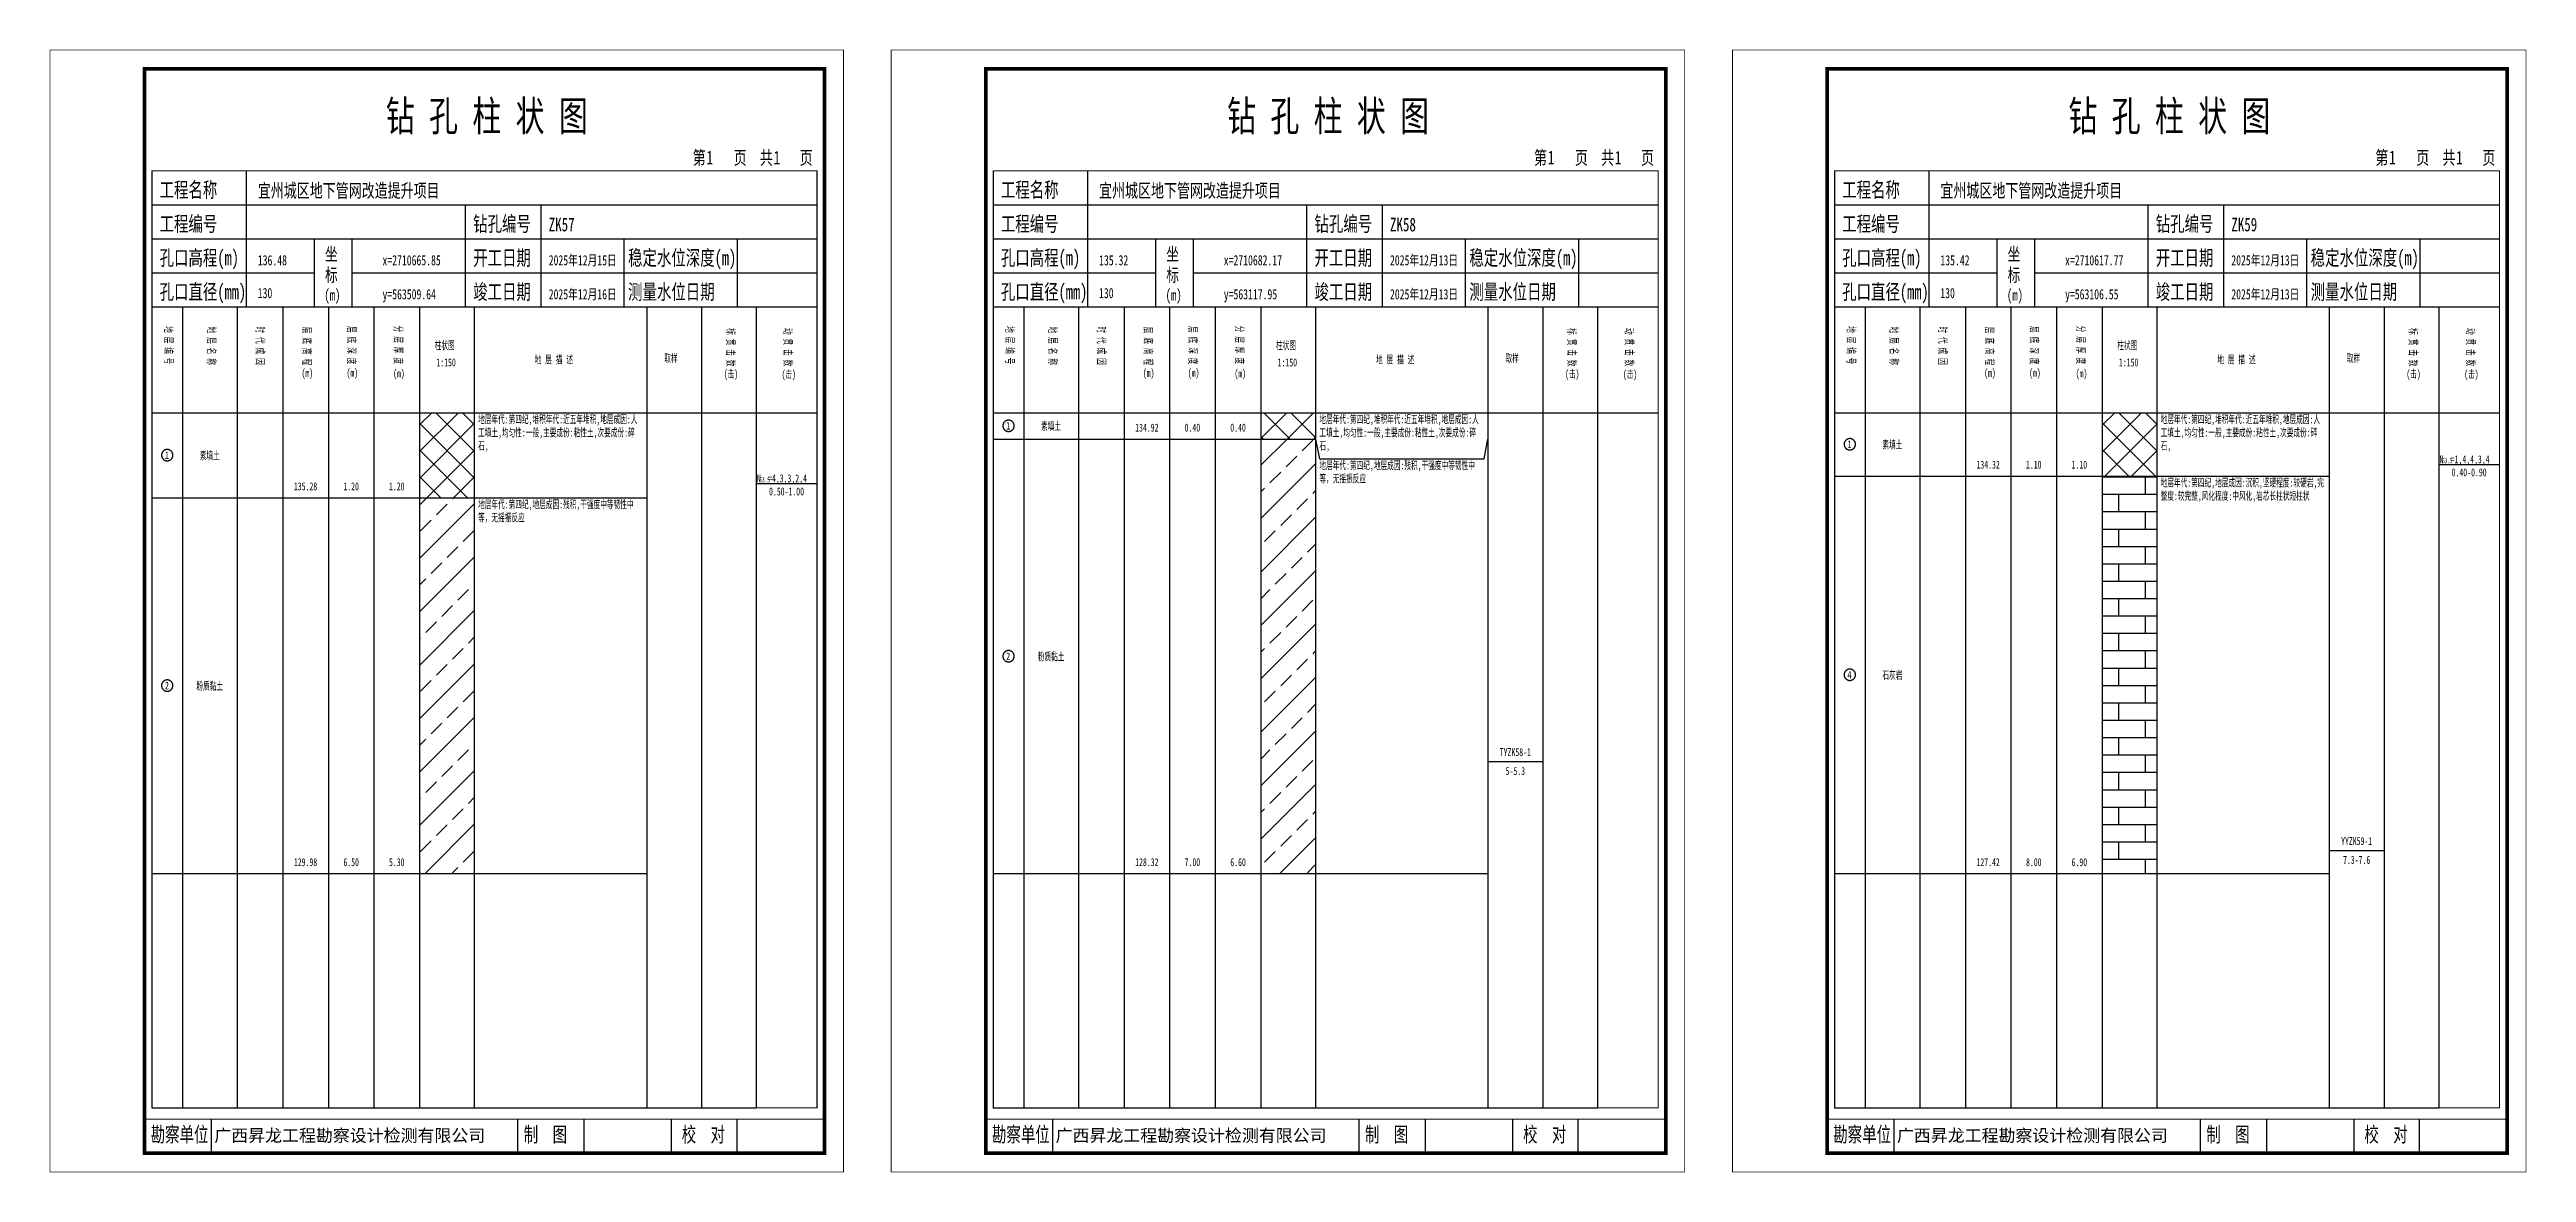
# Model space of a CAD drawing. Header units: millimetres. Extents: x 0 to 2711117, y 0 to 567555.
# Drawn here: x 71482 to 72138, y 0 to 297 of the extents above; entities that cross this region are included whole.
import ezdxf
from ezdxf.enums import TextEntityAlignment as Align

# ---------------------------------------------------------------- set-up
doc = ezdxf.new("R2010")
doc.units = ezdxf.units.MM
doc.layers.add('GICAD_POU_TEXTS', color=7, linetype='Continuous')
doc.layers.add('勘察点图例', color=7, linetype='Continuous')
doc.styles.add('HEAD_FONT', font='simfang.ttf', dxfattribs={"width": 0.6})
doc.styles.add('HEAD_FONT2', font='simfang.ttf', dxfattribs={"width": 0.6})
doc.styles.add('HT', font='simhei.ttf')
doc.styles.add('LZ_FONT', font='simfang.ttf', dxfattribs={"width": 0.7, "height": 8})
doc.styles.add('成果图图块', font='simfang.ttf', dxfattribs={"height": 2.5})
doc.styles.add('成果图表体', font='simfang.ttf', dxfattribs={"width": 0.6, "height": 2.1})
pattern_1 = [(45, (0, 0), (-3.5355339, 3.5355339), []), (135, (0, 0), (-3.5355339, -3.5355339), [])]
pattern_2 = [(45, (0, 0), (-7.0710678, 7.0710678), []), (45, (7.071, 0), (-7.0710678, 7.0710678), [4, -2])]

# ---------------------------------------------------------------- blocks, each defined once
blk = doc.blocks.new('ZK57')
for p, q in [((52, 229), (52, 265)), ((27, 256), (203, 256)), ((110, 229), (110, 256)), ((130, 229), (130, 256)), ((27, 247), (203, 247)), ((70, 229), (70, 247)), ((80, 229), (80, 247)), ((152, 229), (152, 247)), ((182, 229), (182, 247)), ((27, 238), (70, 238)), ((80, 238), (203, 238)), ((27, 229), (35.05, 229)), ((35.05, 229), (35.05, 17)), ((35.05, 229), (49.53, 229)), ((49.53, 229), (49.53, 17)), ((49.53, 229), (61.6, 229)), ((61.6, 229), (61.6, 17)), ((61.6, 229), (73.68, 229)), ((73.68, 229), (73.68, 17)), ((73.68, 229), (85.75, 229)), ((85.75, 229), (85.75, 17)), ((85.75, 229), (97.82, 229)), ((97.82, 229), (97.82, 17)), ((97.82, 229), (112.3, 229)), ((112.3, 229), (112.3, 17)), ((112.3, 229), (157.93, 229)), ((157.93, 229), (157.93, 17)), ((157.93, 229), (172.42, 229)), ((172.42, 229), (172.42, 17)), ((172.42, 229), (186.9, 229)), ((186.9, 229), (186.9, 17)), ((186.9, 229), (203, 229)), ((27, 201), (203, 201)), ((27, 17), (35.05, 17)), ((35.05, 17), (49.53, 17)), ((42.74, 4.95), (42.74, 13.95)), ((42.74, 4.95), (42.74, 13.95)), ((49.53, 17), (61.6, 17)), ((61.6, 17), (73.68, 17)), ((73.68, 17), (85.75, 17)), ((85.75, 17), (97.82, 17)), ((97.82, 17), (112.3, 17)), ((112.3, 17), (157.93, 17)), ((123.83, 4.95), (123.83, 13.95)), ((141.38, 4.95), (141.38, 13.95)), ((157.93, 17), (172.42, 17)), ((164.48, 4.95), (164.48, 13.95)), ((172.42, 17), (186.9, 17)), ((181.84, 4.95), (181.84, 13.95)), ((181.84, 4.95), (181.84, 13.95))]:
    blk.add_line(p, q)
for points, const_width in [([(0, 0), (210, 0), (210, 297), (0, 297)], 0.25), ([(25, 5), (205, 5), (205, 292), (25, 292)], 1), ([(27, 265), (203, 265), (203, 17), (27, 17)], 0.3)]:
    blk.add_lwpolyline(points, close=True, dxfattribs=dict(const_width=const_width))
at = {"const_width": 0.3}
for points in [[(27, 229), (203, 229)], [(25, 14), (205, 14)]]:
    blk.add_lwpolyline(points, dxfattribs=at)
at = {"style": 'LZ_FONT', "width": 0.7}
for s, height, p in [('钻 孔 柱 状 图', 8, (88.9, 275.54)), ('第', 3.6, (170.12, 266.7)), ('1', 3.6, (173.78, 266.75)), ('页', 3.6, (180.96, 266.7)), ('共', 3.6, (187.88, 266.7)), ('1', 3.6, (191.54, 266.7)), ('页', 3.6, (198.44, 266.7)), ('工程名称', 4, (29, 258)), ('宜州城区地下管网改造提升项目', 3.6, (55, 258)), ('工程编号', 4, (29, 249)), ('钻孔编号', 4, (112, 249)), ('ZK57', 3.6, (132, 249)), ('孔口高程(m)', 4, (29, 240)), ('136.48', 2.7, (55, 240)), ('坐', 3.5, (72.79, 241.24)), ('x=2710665.85', 2.7, (88, 240)), ('开工日期', 4, (112, 240)), ('2025年12月15日', 2.7, (132, 240)), ('稳定水位深度(m)', 4, (153, 240)), ('标', 3.5, (72.79, 235.7)), ('孔口直径(mm)', 4, (29, 231)), ('130', 2.7, (54.98, 231.31)), ('(m) ', 3, (72.59, 230.65)), ('y=563509.64', 2.7, (88, 231)), ('竣工日期', 4, (112, 231)), ('2025年12月16日', 2.7, (132, 231)), ('测量水位日期', 4, (153, 231)), ('勘察单位', 4, (26.65, 7.95)), ('制  图', 4, (125.4, 7.95)), ('校  对', 4, (167.22, 7.95))]:
    blk.add_text(s, height=height, dxfattribs=at).set_placement(p)
at = {"style": 'HT'}
blk.add_text('广西昇龙工程勘察设计检测有限公司', height=3.2865, dxfattribs=at).set_placement((43.48, 8.02))
at = {"char_height": 2.1, "width": 22.806, "attachment_point": 1, "rotation": 270, "style": 'HEAD_FONT'}
for s, insert in [('地 层 编 号', (32.46, 223.92)), ('地 层 名 称', (43.79, 223.76)), ('时 代 成 因', (56.67, 223.83)), ('层 底 高 程', (69.07, 223.71)), ('层 底 深 度', (80.9, 223.91)), ('分 层 厚 度', (93.26, 224.01)), ('标 贯 击 数', (181.21, 223.37)), ('动 贯 击 数', (196.38, 223.43))]:
    blk.add_mtext(s, dxfattribs=dict(at, insert=insert))
at = {"char_height": 2.1, "attachment_point": 1}
for s, insert, width, style in [('柱状图', (101.82, 219.87), 7.855, 'HEAD_FONT2'), ('地 层 描 述', (128.29, 216.11), 22.0781, 'HEAD_FONT2'), ('取样', (162.58, 216.44), 7.855, 'HEAD_FONT2'), ('(m)', (66.58, 212.56), 4.7944, 'HEAD_FONT'), ('(m)', (78.47, 212.61), 4.7944, 'HEAD_FONT'), ('(m)', (90.81, 212.43), 4.7944, 'HEAD_FONT'), ('1:150', (102.26, 215.36), 6.9223, 'HEAD_FONT2'), ('(击)', (178.33, 212.31), 7.855, 'HEAD_FONT2'), ('(击)', (193.64, 212.22), 7.855, 'HEAD_FONT2')]:
    blk.add_mtext(s, dxfattribs=dict(at, insert=insert, width=width, style=style))
blk = doc.blocks.new('ZK57_0')
at = {"color": 7}
blk.add_polyline3d([(-1.5, 0.02, 0), (-1.5, -0.06, 0), (-1.49, -0.13, 0), (-1.48, -0.2, 0), (-1.47, -0.28, 0), (-1.46, -0.35, 0), (-1.44, -0.42, 0), (-1.41, -0.49, 0), (-1.39, -0.56, 0), (-1.36, -0.63, 0), (-1.32, -0.69, 0), (-1.29, -0.76, 0), (-1.25, -0.82, 0), (-1.2, -0.88, 0), (-1.16, -0.94, 0), (-1.11, -0.99, 0), (-1.06, -1.04, 0), (-1.01, -1.1, 0), (-0.95, -1.14, 0), (-0.89, -1.19, 0), (-0.83, -1.23, 0), (-0.77, -1.27, 0), (-0.71, -1.31, 0), (-0.64, -1.34, 0), (-0.57, -1.37, 0), (-0.51, -1.4, 0), (-0.44, -1.42, 0), (-0.36, -1.44, 0), (-0.29, -1.46, 0), (-0.22, -1.47, 0), (-0.15, -1.48, 0), (-0.07, -1.48, 0), (0, -1.48, 0), (0.07, -1.48, 0), (0.15, -1.48, 0), (0.22, -1.47, 0), (0.29, -1.46, 0), (0.36, -1.44, 0), (0.44, -1.42, 0), (0.51, -1.4, 0), (0.57, -1.37, 0), (0.64, -1.34, 0), (0.71, -1.31, 0), (0.77, -1.27, 0), (0.83, -1.23, 0), (0.89, -1.19, 0), (0.95, -1.14, 0), (1.01, -1.1, 0), (1.06, -1.04, 0), (1.11, -0.99, 0), (1.16, -0.94, 0), (1.2, -0.88, 0), (1.25, -0.82, 0), (1.29, -0.76, 0), (1.32, -0.69, 0), (1.36, -0.63, 0), (1.39, -0.56, 0), (1.41, -0.49, 0), (1.44, -0.42, 0), (1.46, -0.35, 0), (1.47, -0.28, 0), (1.48, -0.2, 0), (1.49, -0.13, 0), (1.5, -0.06, 0), (1.5, 0.02, 0), (1.5, 0.09, 0), (1.49, 0.16, 0), (1.48, 0.24, 0), (1.47, 0.31, 0), (1.46, 0.38, 0), (1.44, 0.45, 0), (1.41, 0.52, 0), (1.39, 0.59, 0), (1.36, 0.66, 0), (1.32, 0.72, 0), (1.29, 0.79, 0), (1.25, 0.85, 0), (1.2, 0.91, 0), (1.16, 0.97, 0), (1.11, 1.02, 0), (1.06, 1.08, 0), (1.01, 1.13, 0), (0.95, 1.18, 0), (0.89, 1.22, 0), (0.83, 1.26, 0), (0.77, 1.3, 0), (0.71, 1.34, 0), (0.64, 1.37, 0), (0.57, 1.4, 0), (0.51, 1.43, 0), (0.44, 1.45, 0), (0.36, 1.47, 0), (0.29, 1.49, 0), (0.22, 1.5, 0), (0.15, 1.51, 0), (0.07, 1.51, 0), (0, 1.52, 0), (-0.07, 1.51, 0), (-0.15, 1.51, 0), (-0.22, 1.5, 0), (-0.29, 1.49, 0), (-0.36, 1.47, 0), (-0.44, 1.45, 0), (-0.51, 1.43, 0), (-0.57, 1.4, 0), (-0.64, 1.37, 0), (-0.71, 1.34, 0), (-0.77, 1.3, 0), (-0.83, 1.26, 0), (-0.89, 1.22, 0), (-0.95, 1.18, 0), (-1.01, 1.13, 0), (-1.06, 1.08, 0), (-1.11, 1.02, 0), (-1.16, 0.97, 0), (-1.2, 0.91, 0), (-1.25, 0.85, 0), (-1.29, 0.79, 0), (-1.32, 0.72, 0), (-1.36, 0.66, 0), (-1.39, 0.59, 0), (-1.41, 0.52, 0), (-1.44, 0.45, 0), (-1.46, 0.38, 0), (-1.47, 0.31, 0), (-1.48, 0.24, 0), (-1.49, 0.16, 0), (-1.5, 0.09, 0), (-1.5, 0.02, 0)], dxfattribs=at)
at = {"layer": 'GICAD_POU_TEXTS', "color": 7, "style": '成果图图块', "width": 0.7}
blk.add_text('1', height=2, dxfattribs=at).set_placement((-0.09, -0.99), align=Align.CENTER)
blk = doc.blocks.new('ZK57_1')
at = {"color": 7}
blk.add_polyline3d([(-1.5, 0.02, 0), (-1.5, -0.06, 0), (-1.49, -0.13, 0), (-1.48, -0.2, 0), (-1.47, -0.28, 0), (-1.46, -0.35, 0), (-1.44, -0.42, 0), (-1.41, -0.49, 0), (-1.39, -0.56, 0), (-1.36, -0.63, 0), (-1.32, -0.69, 0), (-1.29, -0.76, 0), (-1.25, -0.82, 0), (-1.2, -0.88, 0), (-1.16, -0.94, 0), (-1.11, -0.99, 0), (-1.06, -1.04, 0), (-1.01, -1.1, 0), (-0.95, -1.14, 0), (-0.89, -1.19, 0), (-0.83, -1.23, 0), (-0.77, -1.27, 0), (-0.71, -1.31, 0), (-0.64, -1.34, 0), (-0.57, -1.37, 0), (-0.51, -1.4, 0), (-0.44, -1.42, 0), (-0.36, -1.44, 0), (-0.29, -1.46, 0), (-0.22, -1.47, 0), (-0.15, -1.48, 0), (-0.07, -1.48, 0), (0, -1.48, 0), (0.07, -1.48, 0), (0.15, -1.48, 0), (0.22, -1.47, 0), (0.29, -1.46, 0), (0.36, -1.44, 0), (0.44, -1.42, 0), (0.51, -1.4, 0), (0.57, -1.37, 0), (0.64, -1.34, 0), (0.71, -1.31, 0), (0.77, -1.27, 0), (0.83, -1.23, 0), (0.89, -1.19, 0), (0.95, -1.14, 0), (1.01, -1.1, 0), (1.06, -1.04, 0), (1.11, -0.99, 0), (1.16, -0.94, 0), (1.2, -0.88, 0), (1.25, -0.82, 0), (1.29, -0.76, 0), (1.32, -0.69, 0), (1.36, -0.63, 0), (1.39, -0.56, 0), (1.41, -0.49, 0), (1.44, -0.42, 0), (1.46, -0.35, 0), (1.47, -0.28, 0), (1.48, -0.2, 0), (1.49, -0.13, 0), (1.5, -0.06, 0), (1.5, 0.02, 0), (1.5, 0.09, 0), (1.49, 0.16, 0), (1.48, 0.24, 0), (1.47, 0.31, 0), (1.46, 0.38, 0), (1.44, 0.45, 0), (1.41, 0.52, 0), (1.39, 0.59, 0), (1.36, 0.66, 0), (1.32, 0.72, 0), (1.29, 0.79, 0), (1.25, 0.85, 0), (1.2, 0.91, 0), (1.16, 0.97, 0), (1.11, 1.02, 0), (1.06, 1.08, 0), (1.01, 1.13, 0), (0.95, 1.18, 0), (0.89, 1.22, 0), (0.83, 1.26, 0), (0.77, 1.3, 0), (0.71, 1.34, 0), (0.64, 1.37, 0), (0.57, 1.4, 0), (0.51, 1.43, 0), (0.44, 1.45, 0), (0.36, 1.47, 0), (0.29, 1.49, 0), (0.22, 1.5, 0), (0.15, 1.51, 0), (0.07, 1.51, 0), (0, 1.52, 0), (-0.07, 1.51, 0), (-0.15, 1.51, 0), (-0.22, 1.5, 0), (-0.29, 1.49, 0), (-0.36, 1.47, 0), (-0.44, 1.45, 0), (-0.51, 1.43, 0), (-0.57, 1.4, 0), (-0.64, 1.37, 0), (-0.71, 1.34, 0), (-0.77, 1.3, 0), (-0.83, 1.26, 0), (-0.89, 1.22, 0), (-0.95, 1.18, 0), (-1.01, 1.13, 0), (-1.06, 1.08, 0), (-1.11, 1.02, 0), (-1.16, 0.97, 0), (-1.2, 0.91, 0), (-1.25, 0.85, 0), (-1.29, 0.79, 0), (-1.32, 0.72, 0), (-1.36, 0.66, 0), (-1.39, 0.59, 0), (-1.41, 0.52, 0), (-1.44, 0.45, 0), (-1.46, 0.38, 0), (-1.47, 0.31, 0), (-1.48, 0.24, 0), (-1.49, 0.16, 0), (-1.5, 0.09, 0), (-1.5, 0.02, 0)], dxfattribs=at)
at = {"layer": 'GICAD_POU_TEXTS', "color": 7, "style": '成果图图块', "width": 0.7}
blk.add_text('2', height=2, dxfattribs=at).set_placement((-0.09, -0.99), align=Align.CENTER)
blk = doc.blocks.new('ZK58')
for p, q in [((52, 229), (52, 265)), ((27, 256), (203, 256)), ((110, 229), (110, 256)), ((130, 229), (130, 256)), ((27, 247), (203, 247)), ((70, 229), (70, 247)), ((80, 229), (80, 247)), ((152, 229), (152, 247)), ((182, 229), (182, 247)), ((27, 238), (70, 238)), ((80, 238), (203, 238)), ((27, 229), (35.05, 229)), ((35.05, 229), (35.05, 17)), ((35.05, 229), (49.53, 229)), ((49.53, 229), (49.53, 17)), ((49.53, 229), (61.6, 229)), ((61.6, 229), (61.6, 17)), ((61.6, 229), (73.68, 229)), ((73.68, 229), (73.68, 17)), ((73.68, 229), (85.75, 229)), ((85.75, 229), (85.75, 17)), ((85.75, 229), (97.82, 229)), ((97.82, 229), (97.82, 17)), ((97.82, 229), (112.3, 229)), ((112.3, 229), (112.3, 17)), ((112.3, 229), (157.93, 229)), ((157.93, 229), (157.93, 17)), ((157.93, 229), (172.42, 229)), ((172.42, 229), (172.42, 17)), ((172.42, 229), (186.9, 229)), ((186.9, 229), (186.9, 17)), ((186.9, 229), (203, 229)), ((27, 201), (203, 201)), ((27, 17), (35.05, 17)), ((35.05, 17), (49.53, 17)), ((42.74, 4.95), (42.74, 13.95)), ((42.74, 4.95), (42.74, 13.95)), ((49.53, 17), (61.6, 17)), ((61.6, 17), (73.68, 17)), ((73.68, 17), (85.75, 17)), ((85.75, 17), (97.82, 17)), ((97.82, 17), (112.3, 17)), ((112.3, 17), (157.93, 17)), ((123.83, 4.95), (123.83, 13.95)), ((141.38, 4.95), (141.38, 13.95)), ((157.93, 17), (172.42, 17)), ((164.48, 4.95), (164.48, 13.95)), ((172.42, 17), (186.9, 17)), ((181.84, 4.95), (181.84, 13.95)), ((181.84, 4.95), (181.84, 13.95))]:
    blk.add_line(p, q)
for points, const_width in [([(0, 0), (210, 0), (210, 297), (0, 297)], 0.25), ([(25, 5), (205, 5), (205, 292), (25, 292)], 1), ([(27, 265), (203, 265), (203, 17), (27, 17)], 0.3)]:
    blk.add_lwpolyline(points, close=True, dxfattribs=dict(const_width=const_width))
at = {"const_width": 0.3}
for points in [[(27, 229), (203, 229)], [(25, 14), (205, 14)]]:
    blk.add_lwpolyline(points, dxfattribs=at)
at = {"style": 'LZ_FONT', "width": 0.7}
for s, height, p in [('钻 孔 柱 状 图', 8, (88.9, 275.54)), ('第', 3.6, (170.12, 266.7)), ('1', 3.6, (173.78, 266.75)), ('页', 3.6, (180.96, 266.7)), ('共', 3.6, (187.88, 266.7)), ('1', 3.6, (191.54, 266.7)), ('页', 3.6, (198.44, 266.7)), ('工程名称', 4, (29, 258)), ('宜州城区地下管网改造提升项目', 3.6, (55, 258)), ('工程编号', 4, (29, 249)), ('钻孔编号', 4, (112, 249)), ('ZK58', 3.6, (132, 249)), ('孔口高程(m)', 4, (29, 240)), ('135.32', 2.7, (55, 240)), ('坐', 3.5, (72.79, 241.24)), ('x=2710682.17', 2.7, (88, 240)), ('开工日期', 4, (112, 240)), ('2025年12月13日', 2.7, (132, 240)), ('稳定水位深度(m)', 4, (153, 240)), ('标', 3.5, (72.79, 235.7)), ('孔口直径(mm)', 4, (29, 231)), ('130', 2.7, (54.98, 231.31)), ('(m) ', 3, (72.59, 230.65)), ('y=563117.95', 2.7, (88, 231)), ('竣工日期', 4, (112, 231)), ('2025年12月13日', 2.7, (132, 231)), ('测量水位日期', 4, (153, 231)), ('勘察单位', 4, (26.65, 7.95)), ('制  图', 4, (125.4, 7.95)), ('校  对', 4, (167.22, 7.95))]:
    blk.add_text(s, height=height, dxfattribs=at).set_placement(p)
at = {"style": 'HT'}
blk.add_text('广西昇龙工程勘察设计检测有限公司', height=3.2865, dxfattribs=at).set_placement((43.48, 8.02))
at = {"char_height": 2.1, "width": 22.806, "attachment_point": 1, "rotation": 270, "style": 'HEAD_FONT'}
for s, insert in [('地 层 编 号', (32.46, 223.92)), ('地 层 名 称', (43.79, 223.76)), ('时 代 成 因', (56.67, 223.83)), ('层 底 高 程', (69.07, 223.71)), ('层 底 深 度', (80.9, 223.91)), ('分 层 厚 度', (93.26, 224.01)), ('标 贯 击 数', (181.21, 223.37)), ('动 贯 击 数', (196.38, 223.43))]:
    blk.add_mtext(s, dxfattribs=dict(at, insert=insert))
at = {"char_height": 2.1, "attachment_point": 1}
for s, insert, width, style in [('柱状图', (101.82, 219.87), 7.855, 'HEAD_FONT2'), ('地 层 描 述', (128.29, 216.11), 22.0781, 'HEAD_FONT2'), ('取样', (162.58, 216.44), 7.855, 'HEAD_FONT2'), ('(m)', (66.58, 212.56), 4.7944, 'HEAD_FONT'), ('(m)', (78.47, 212.61), 4.7944, 'HEAD_FONT'), ('(m)', (90.81, 212.43), 4.7944, 'HEAD_FONT'), ('1:150', (102.26, 215.36), 6.9223, 'HEAD_FONT2'), ('(击)', (178.33, 212.31), 7.855, 'HEAD_FONT2'), ('(击)', (193.64, 212.22), 7.855, 'HEAD_FONT2')]:
    blk.add_mtext(s, dxfattribs=dict(at, insert=insert, width=width, style=style))
blk = doc.blocks.new('ZK58_0')
at = {"color": 7}
blk.add_polyline3d([(-1.5, 0.02, 0), (-1.5, -0.06, 0), (-1.49, -0.13, 0), (-1.48, -0.2, 0), (-1.47, -0.28, 0), (-1.46, -0.35, 0), (-1.44, -0.42, 0), (-1.41, -0.49, 0), (-1.39, -0.56, 0), (-1.36, -0.63, 0), (-1.32, -0.69, 0), (-1.29, -0.76, 0), (-1.25, -0.82, 0), (-1.2, -0.88, 0), (-1.16, -0.94, 0), (-1.11, -0.99, 0), (-1.06, -1.04, 0), (-1.01, -1.1, 0), (-0.95, -1.14, 0), (-0.89, -1.19, 0), (-0.83, -1.23, 0), (-0.77, -1.27, 0), (-0.71, -1.31, 0), (-0.64, -1.34, 0), (-0.57, -1.37, 0), (-0.51, -1.4, 0), (-0.44, -1.42, 0), (-0.36, -1.44, 0), (-0.29, -1.46, 0), (-0.22, -1.47, 0), (-0.15, -1.48, 0), (-0.07, -1.48, 0), (0, -1.48, 0), (0.07, -1.48, 0), (0.15, -1.48, 0), (0.22, -1.47, 0), (0.29, -1.46, 0), (0.36, -1.44, 0), (0.44, -1.42, 0), (0.51, -1.4, 0), (0.57, -1.37, 0), (0.64, -1.34, 0), (0.71, -1.31, 0), (0.77, -1.27, 0), (0.83, -1.23, 0), (0.89, -1.19, 0), (0.95, -1.14, 0), (1.01, -1.1, 0), (1.06, -1.04, 0), (1.11, -0.99, 0), (1.16, -0.94, 0), (1.2, -0.88, 0), (1.25, -0.82, 0), (1.29, -0.76, 0), (1.32, -0.69, 0), (1.36, -0.63, 0), (1.39, -0.56, 0), (1.41, -0.49, 0), (1.44, -0.42, 0), (1.46, -0.35, 0), (1.47, -0.28, 0), (1.48, -0.2, 0), (1.49, -0.13, 0), (1.5, -0.06, 0), (1.5, 0.02, 0), (1.5, 0.09, 0), (1.49, 0.16, 0), (1.48, 0.24, 0), (1.47, 0.31, 0), (1.46, 0.38, 0), (1.44, 0.45, 0), (1.41, 0.52, 0), (1.39, 0.59, 0), (1.36, 0.66, 0), (1.32, 0.72, 0), (1.29, 0.79, 0), (1.25, 0.85, 0), (1.2, 0.91, 0), (1.16, 0.97, 0), (1.11, 1.02, 0), (1.06, 1.08, 0), (1.01, 1.13, 0), (0.95, 1.18, 0), (0.89, 1.22, 0), (0.83, 1.26, 0), (0.77, 1.3, 0), (0.71, 1.34, 0), (0.64, 1.37, 0), (0.57, 1.4, 0), (0.51, 1.43, 0), (0.44, 1.45, 0), (0.36, 1.47, 0), (0.29, 1.49, 0), (0.22, 1.5, 0), (0.15, 1.51, 0), (0.07, 1.51, 0), (0, 1.52, 0), (-0.07, 1.51, 0), (-0.15, 1.51, 0), (-0.22, 1.5, 0), (-0.29, 1.49, 0), (-0.36, 1.47, 0), (-0.44, 1.45, 0), (-0.51, 1.43, 0), (-0.57, 1.4, 0), (-0.64, 1.37, 0), (-0.71, 1.34, 0), (-0.77, 1.3, 0), (-0.83, 1.26, 0), (-0.89, 1.22, 0), (-0.95, 1.18, 0), (-1.01, 1.13, 0), (-1.06, 1.08, 0), (-1.11, 1.02, 0), (-1.16, 0.97, 0), (-1.2, 0.91, 0), (-1.25, 0.85, 0), (-1.29, 0.79, 0), (-1.32, 0.72, 0), (-1.36, 0.66, 0), (-1.39, 0.59, 0), (-1.41, 0.52, 0), (-1.44, 0.45, 0), (-1.46, 0.38, 0), (-1.47, 0.31, 0), (-1.48, 0.24, 0), (-1.49, 0.16, 0), (-1.5, 0.09, 0), (-1.5, 0.02, 0)], dxfattribs=at)
at = {"layer": 'GICAD_POU_TEXTS', "color": 7, "style": '成果图图块', "width": 0.7}
blk.add_text('1', height=2, dxfattribs=at).set_placement((-0.09, -0.99), align=Align.CENTER)
blk = doc.blocks.new('ZK58_1')
at = {"color": 7}
blk.add_polyline3d([(-1.5, 0.02, 0), (-1.5, -0.06, 0), (-1.49, -0.13, 0), (-1.48, -0.2, 0), (-1.47, -0.28, 0), (-1.46, -0.35, 0), (-1.44, -0.42, 0), (-1.41, -0.49, 0), (-1.39, -0.56, 0), (-1.36, -0.63, 0), (-1.32, -0.69, 0), (-1.29, -0.76, 0), (-1.25, -0.82, 0), (-1.2, -0.88, 0), (-1.16, -0.94, 0), (-1.11, -0.99, 0), (-1.06, -1.04, 0), (-1.01, -1.1, 0), (-0.95, -1.14, 0), (-0.89, -1.19, 0), (-0.83, -1.23, 0), (-0.77, -1.27, 0), (-0.71, -1.31, 0), (-0.64, -1.34, 0), (-0.57, -1.37, 0), (-0.51, -1.4, 0), (-0.44, -1.42, 0), (-0.36, -1.44, 0), (-0.29, -1.46, 0), (-0.22, -1.47, 0), (-0.15, -1.48, 0), (-0.07, -1.48, 0), (0, -1.48, 0), (0.07, -1.48, 0), (0.15, -1.48, 0), (0.22, -1.47, 0), (0.29, -1.46, 0), (0.36, -1.44, 0), (0.44, -1.42, 0), (0.51, -1.4, 0), (0.57, -1.37, 0), (0.64, -1.34, 0), (0.71, -1.31, 0), (0.77, -1.27, 0), (0.83, -1.23, 0), (0.89, -1.19, 0), (0.95, -1.14, 0), (1.01, -1.1, 0), (1.06, -1.04, 0), (1.11, -0.99, 0), (1.16, -0.94, 0), (1.2, -0.88, 0), (1.25, -0.82, 0), (1.29, -0.76, 0), (1.32, -0.69, 0), (1.36, -0.63, 0), (1.39, -0.56, 0), (1.41, -0.49, 0), (1.44, -0.42, 0), (1.46, -0.35, 0), (1.47, -0.28, 0), (1.48, -0.2, 0), (1.49, -0.13, 0), (1.5, -0.06, 0), (1.5, 0.02, 0), (1.5, 0.09, 0), (1.49, 0.16, 0), (1.48, 0.24, 0), (1.47, 0.31, 0), (1.46, 0.38, 0), (1.44, 0.45, 0), (1.41, 0.52, 0), (1.39, 0.59, 0), (1.36, 0.66, 0), (1.32, 0.72, 0), (1.29, 0.79, 0), (1.25, 0.85, 0), (1.2, 0.91, 0), (1.16, 0.97, 0), (1.11, 1.02, 0), (1.06, 1.08, 0), (1.01, 1.13, 0), (0.95, 1.18, 0), (0.89, 1.22, 0), (0.83, 1.26, 0), (0.77, 1.3, 0), (0.71, 1.34, 0), (0.64, 1.37, 0), (0.57, 1.4, 0), (0.51, 1.43, 0), (0.44, 1.45, 0), (0.36, 1.47, 0), (0.29, 1.49, 0), (0.22, 1.5, 0), (0.15, 1.51, 0), (0.07, 1.51, 0), (0, 1.52, 0), (-0.07, 1.51, 0), (-0.15, 1.51, 0), (-0.22, 1.5, 0), (-0.29, 1.49, 0), (-0.36, 1.47, 0), (-0.44, 1.45, 0), (-0.51, 1.43, 0), (-0.57, 1.4, 0), (-0.64, 1.37, 0), (-0.71, 1.34, 0), (-0.77, 1.3, 0), (-0.83, 1.26, 0), (-0.89, 1.22, 0), (-0.95, 1.18, 0), (-1.01, 1.13, 0), (-1.06, 1.08, 0), (-1.11, 1.02, 0), (-1.16, 0.97, 0), (-1.2, 0.91, 0), (-1.25, 0.85, 0), (-1.29, 0.79, 0), (-1.32, 0.72, 0), (-1.36, 0.66, 0), (-1.39, 0.59, 0), (-1.41, 0.52, 0), (-1.44, 0.45, 0), (-1.46, 0.38, 0), (-1.47, 0.31, 0), (-1.48, 0.24, 0), (-1.49, 0.16, 0), (-1.5, 0.09, 0), (-1.5, 0.02, 0)], dxfattribs=at)
at = {"layer": 'GICAD_POU_TEXTS', "color": 7, "style": '成果图图块', "width": 0.7}
blk.add_text('2', height=2, dxfattribs=at).set_placement((-0.09, -0.99), align=Align.CENTER)
blk = doc.blocks.new('ZK59')
for p, q in [((52, 229), (52, 265)), ((27, 256), (203, 256)), ((110, 229), (110, 256)), ((130, 229), (130, 256)), ((27, 247), (203, 247)), ((70, 229), (70, 247)), ((80, 229), (80, 247)), ((152, 229), (152, 247)), ((182, 229), (182, 247)), ((27, 238), (70, 238)), ((80, 238), (203, 238)), ((27, 229), (35.05, 229)), ((35.05, 229), (35.05, 17)), ((35.05, 229), (49.53, 229)), ((49.53, 229), (49.53, 17)), ((49.53, 229), (61.6, 229)), ((61.6, 229), (61.6, 17)), ((61.6, 229), (73.68, 229)), ((73.68, 229), (73.68, 17)), ((73.68, 229), (85.75, 229)), ((85.75, 229), (85.75, 17)), ((85.75, 229), (97.82, 229)), ((97.82, 229), (97.82, 17)), ((97.82, 229), (112.3, 229)), ((112.3, 229), (112.3, 17)), ((112.3, 229), (157.93, 229)), ((157.93, 229), (157.93, 17)), ((157.93, 229), (172.42, 229)), ((172.42, 229), (172.42, 17)), ((172.42, 229), (186.9, 229)), ((186.9, 229), (186.9, 17)), ((186.9, 229), (203, 229)), ((27, 201), (203, 201)), ((27, 17), (35.05, 17)), ((35.05, 17), (49.53, 17)), ((42.74, 4.95), (42.74, 13.95)), ((42.74, 4.95), (42.74, 13.95)), ((49.53, 17), (61.6, 17)), ((61.6, 17), (73.68, 17)), ((73.68, 17), (85.75, 17)), ((85.75, 17), (97.82, 17)), ((97.82, 17), (112.3, 17)), ((112.3, 17), (157.93, 17)), ((123.83, 4.95), (123.83, 13.95)), ((141.38, 4.95), (141.38, 13.95)), ((157.93, 17), (172.42, 17)), ((164.48, 4.95), (164.48, 13.95)), ((172.42, 17), (186.9, 17)), ((181.84, 4.95), (181.84, 13.95)), ((181.84, 4.95), (181.84, 13.95))]:
    blk.add_line(p, q)
for points, const_width in [([(0, 0), (210, 0), (210, 297), (0, 297)], 0.25), ([(25, 5), (205, 5), (205, 292), (25, 292)], 1), ([(27, 265), (203, 265), (203, 17), (27, 17)], 0.3)]:
    blk.add_lwpolyline(points, close=True, dxfattribs=dict(const_width=const_width))
at = {"const_width": 0.3}
for points in [[(27, 229), (203, 229)], [(25, 14), (205, 14)]]:
    blk.add_lwpolyline(points, dxfattribs=at)
at = {"style": 'LZ_FONT', "width": 0.7}
for s, height, p in [('钻 孔 柱 状 图', 8, (88.9, 275.54)), ('第', 3.6, (170.12, 266.7)), ('1', 3.6, (173.78, 266.75)), ('页', 3.6, (180.96, 266.7)), ('共', 3.6, (187.88, 266.7)), ('1', 3.6, (191.54, 266.7)), ('页', 3.6, (198.44, 266.7)), ('工程名称', 4, (29, 258)), ('宜州城区地下管网改造提升项目', 3.6, (55, 258)), ('工程编号', 4, (29, 249)), ('钻孔编号', 4, (112, 249)), ('ZK59', 3.6, (132, 249)), ('孔口高程(m)', 4, (29, 240)), ('135.42', 2.7, (55, 240)), ('坐', 3.5, (72.79, 241.24)), ('x=2710617.77', 2.7, (88, 240)), ('开工日期', 4, (112, 240)), ('2025年12月13日', 2.7, (132, 240)), ('稳定水位深度(m)', 4, (153, 240)), ('标', 3.5, (72.79, 235.7)), ('孔口直径(mm)', 4, (29, 231)), ('130', 2.7, (54.98, 231.31)), ('(m) ', 3, (72.59, 230.65)), ('y=563106.55', 2.7, (88, 231)), ('竣工日期', 4, (112, 231)), ('2025年12月13日', 2.7, (132, 231)), ('测量水位日期', 4, (153, 231)), ('勘察单位', 4, (26.65, 7.95)), ('制  图', 4, (125.4, 7.95)), ('校  对', 4, (167.22, 7.95))]:
    blk.add_text(s, height=height, dxfattribs=at).set_placement(p)
at = {"style": 'HT'}
blk.add_text('广西昇龙工程勘察设计检测有限公司', height=3.2865, dxfattribs=at).set_placement((43.48, 8.02))
at = {"char_height": 2.1, "width": 22.806, "attachment_point": 1, "rotation": 270, "style": 'HEAD_FONT'}
for s, insert in [('地 层 编 号', (32.46, 223.92)), ('地 层 名 称', (43.79, 223.76)), ('时 代 成 因', (56.67, 223.83)), ('层 底 高 程', (69.07, 223.71)), ('层 底 深 度', (80.9, 223.91)), ('分 层 厚 度', (93.26, 224.01)), ('标 贯 击 数', (181.21, 223.37)), ('动 贯 击 数', (196.38, 223.43))]:
    blk.add_mtext(s, dxfattribs=dict(at, insert=insert))
at = {"char_height": 2.1, "attachment_point": 1}
for s, insert, width, style in [('柱状图', (101.82, 219.87), 7.855, 'HEAD_FONT2'), ('地 层 描 述', (128.29, 216.11), 22.0781, 'HEAD_FONT2'), ('取样', (162.58, 216.44), 7.855, 'HEAD_FONT2'), ('(m)', (66.58, 212.56), 4.7944, 'HEAD_FONT'), ('(m)', (78.47, 212.61), 4.7944, 'HEAD_FONT'), ('(m)', (90.81, 212.43), 4.7944, 'HEAD_FONT'), ('1:150', (102.26, 215.36), 6.9223, 'HEAD_FONT2'), ('(击)', (178.33, 212.31), 7.855, 'HEAD_FONT2'), ('(击)', (193.64, 212.22), 7.855, 'HEAD_FONT2')]:
    blk.add_mtext(s, dxfattribs=dict(at, insert=insert, width=width, style=style))
blk = doc.blocks.new('ZK59_0')
at = {"color": 7}
blk.add_polyline3d([(-1.5, 0.02, 0), (-1.5, -0.06, 0), (-1.49, -0.13, 0), (-1.48, -0.2, 0), (-1.47, -0.28, 0), (-1.46, -0.35, 0), (-1.44, -0.42, 0), (-1.41, -0.49, 0), (-1.39, -0.56, 0), (-1.36, -0.63, 0), (-1.32, -0.69, 0), (-1.29, -0.76, 0), (-1.25, -0.82, 0), (-1.2, -0.88, 0), (-1.16, -0.94, 0), (-1.11, -0.99, 0), (-1.06, -1.04, 0), (-1.01, -1.1, 0), (-0.95, -1.14, 0), (-0.89, -1.19, 0), (-0.83, -1.23, 0), (-0.77, -1.27, 0), (-0.71, -1.31, 0), (-0.64, -1.34, 0), (-0.57, -1.37, 0), (-0.51, -1.4, 0), (-0.44, -1.42, 0), (-0.36, -1.44, 0), (-0.29, -1.46, 0), (-0.22, -1.47, 0), (-0.15, -1.48, 0), (-0.07, -1.48, 0), (0, -1.48, 0), (0.07, -1.48, 0), (0.15, -1.48, 0), (0.22, -1.47, 0), (0.29, -1.46, 0), (0.36, -1.44, 0), (0.44, -1.42, 0), (0.51, -1.4, 0), (0.57, -1.37, 0), (0.64, -1.34, 0), (0.71, -1.31, 0), (0.77, -1.27, 0), (0.83, -1.23, 0), (0.89, -1.19, 0), (0.95, -1.14, 0), (1.01, -1.1, 0), (1.06, -1.04, 0), (1.11, -0.99, 0), (1.16, -0.94, 0), (1.2, -0.88, 0), (1.25, -0.82, 0), (1.29, -0.76, 0), (1.32, -0.69, 0), (1.36, -0.63, 0), (1.39, -0.56, 0), (1.41, -0.49, 0), (1.44, -0.42, 0), (1.46, -0.35, 0), (1.47, -0.28, 0), (1.48, -0.2, 0), (1.49, -0.13, 0), (1.5, -0.06, 0), (1.5, 0.02, 0), (1.5, 0.09, 0), (1.49, 0.16, 0), (1.48, 0.24, 0), (1.47, 0.31, 0), (1.46, 0.38, 0), (1.44, 0.45, 0), (1.41, 0.52, 0), (1.39, 0.59, 0), (1.36, 0.66, 0), (1.32, 0.72, 0), (1.29, 0.79, 0), (1.25, 0.85, 0), (1.2, 0.91, 0), (1.16, 0.97, 0), (1.11, 1.02, 0), (1.06, 1.08, 0), (1.01, 1.13, 0), (0.95, 1.18, 0), (0.89, 1.22, 0), (0.83, 1.26, 0), (0.77, 1.3, 0), (0.71, 1.34, 0), (0.64, 1.37, 0), (0.57, 1.4, 0), (0.51, 1.43, 0), (0.44, 1.45, 0), (0.36, 1.47, 0), (0.29, 1.49, 0), (0.22, 1.5, 0), (0.15, 1.51, 0), (0.07, 1.51, 0), (0, 1.52, 0), (-0.07, 1.51, 0), (-0.15, 1.51, 0), (-0.22, 1.5, 0), (-0.29, 1.49, 0), (-0.36, 1.47, 0), (-0.44, 1.45, 0), (-0.51, 1.43, 0), (-0.57, 1.4, 0), (-0.64, 1.37, 0), (-0.71, 1.34, 0), (-0.77, 1.3, 0), (-0.83, 1.26, 0), (-0.89, 1.22, 0), (-0.95, 1.18, 0), (-1.01, 1.13, 0), (-1.06, 1.08, 0), (-1.11, 1.02, 0), (-1.16, 0.97, 0), (-1.2, 0.91, 0), (-1.25, 0.85, 0), (-1.29, 0.79, 0), (-1.32, 0.72, 0), (-1.36, 0.66, 0), (-1.39, 0.59, 0), (-1.41, 0.52, 0), (-1.44, 0.45, 0), (-1.46, 0.38, 0), (-1.47, 0.31, 0), (-1.48, 0.24, 0), (-1.49, 0.16, 0), (-1.5, 0.09, 0), (-1.5, 0.02, 0)], dxfattribs=at)
at = {"layer": 'GICAD_POU_TEXTS', "color": 7, "style": '成果图图块', "width": 0.7}
blk.add_text('1', height=2, dxfattribs=at).set_placement((-0.09, -0.99), align=Align.CENTER)
blk = doc.blocks.new('ZK59_1')
at = {"color": 7}
blk.add_polyline3d([(-1.5, 0.02, 0), (-1.5, -0.06, 0), (-1.49, -0.13, 0), (-1.48, -0.2, 0), (-1.47, -0.28, 0), (-1.46, -0.35, 0), (-1.44, -0.42, 0), (-1.41, -0.49, 0), (-1.39, -0.56, 0), (-1.36, -0.63, 0), (-1.32, -0.69, 0), (-1.29, -0.76, 0), (-1.25, -0.82, 0), (-1.2, -0.88, 0), (-1.16, -0.94, 0), (-1.11, -0.99, 0), (-1.06, -1.04, 0), (-1.01, -1.1, 0), (-0.95, -1.14, 0), (-0.89, -1.19, 0), (-0.83, -1.23, 0), (-0.77, -1.27, 0), (-0.71, -1.31, 0), (-0.64, -1.34, 0), (-0.57, -1.37, 0), (-0.51, -1.4, 0), (-0.44, -1.42, 0), (-0.36, -1.44, 0), (-0.29, -1.46, 0), (-0.22, -1.47, 0), (-0.15, -1.48, 0), (-0.07, -1.48, 0), (0, -1.48, 0), (0.07, -1.48, 0), (0.15, -1.48, 0), (0.22, -1.47, 0), (0.29, -1.46, 0), (0.36, -1.44, 0), (0.44, -1.42, 0), (0.51, -1.4, 0), (0.57, -1.37, 0), (0.64, -1.34, 0), (0.71, -1.31, 0), (0.77, -1.27, 0), (0.83, -1.23, 0), (0.89, -1.19, 0), (0.95, -1.14, 0), (1.01, -1.1, 0), (1.06, -1.04, 0), (1.11, -0.99, 0), (1.16, -0.94, 0), (1.2, -0.88, 0), (1.25, -0.82, 0), (1.29, -0.76, 0), (1.32, -0.69, 0), (1.36, -0.63, 0), (1.39, -0.56, 0), (1.41, -0.49, 0), (1.44, -0.42, 0), (1.46, -0.35, 0), (1.47, -0.28, 0), (1.48, -0.2, 0), (1.49, -0.13, 0), (1.5, -0.06, 0), (1.5, 0.02, 0), (1.5, 0.09, 0), (1.49, 0.16, 0), (1.48, 0.24, 0), (1.47, 0.31, 0), (1.46, 0.38, 0), (1.44, 0.45, 0), (1.41, 0.52, 0), (1.39, 0.59, 0), (1.36, 0.66, 0), (1.32, 0.72, 0), (1.29, 0.79, 0), (1.25, 0.85, 0), (1.2, 0.91, 0), (1.16, 0.97, 0), (1.11, 1.02, 0), (1.06, 1.08, 0), (1.01, 1.13, 0), (0.95, 1.18, 0), (0.89, 1.22, 0), (0.83, 1.26, 0), (0.77, 1.3, 0), (0.71, 1.34, 0), (0.64, 1.37, 0), (0.57, 1.4, 0), (0.51, 1.43, 0), (0.44, 1.45, 0), (0.36, 1.47, 0), (0.29, 1.49, 0), (0.22, 1.5, 0), (0.15, 1.51, 0), (0.07, 1.51, 0), (0, 1.52, 0), (-0.07, 1.51, 0), (-0.15, 1.51, 0), (-0.22, 1.5, 0), (-0.29, 1.49, 0), (-0.36, 1.47, 0), (-0.44, 1.45, 0), (-0.51, 1.43, 0), (-0.57, 1.4, 0), (-0.64, 1.37, 0), (-0.71, 1.34, 0), (-0.77, 1.3, 0), (-0.83, 1.26, 0), (-0.89, 1.22, 0), (-0.95, 1.18, 0), (-1.01, 1.13, 0), (-1.06, 1.08, 0), (-1.11, 1.02, 0), (-1.16, 0.97, 0), (-1.2, 0.91, 0), (-1.25, 0.85, 0), (-1.29, 0.79, 0), (-1.32, 0.72, 0), (-1.36, 0.66, 0), (-1.39, 0.59, 0), (-1.41, 0.52, 0), (-1.44, 0.45, 0), (-1.46, 0.38, 0), (-1.47, 0.31, 0), (-1.48, 0.24, 0), (-1.49, 0.16, 0), (-1.5, 0.09, 0), (-1.5, 0.02, 0)], dxfattribs=at)
at = {"layer": 'GICAD_POU_TEXTS', "color": 7, "style": '成果图图块', "width": 0.7}
blk.add_text('4', height=2, dxfattribs=at).set_placement((-0.09, -0.99), align=Align.CENTER)

msp = doc.modelspace()

# ---------------------------------------------------------------- hatches: boundary and pattern name
at = {"layer": '勘察点图例'}
h = msp.add_hatch(dxfattribs=at)
h.set_pattern_fill('GKSTT', color=256, scale=0.5, style=0, pattern_type=2)
h.set_pattern_definition(pattern_1)
h.paths.add_polyline_path([(71580.18, 178.48), (71594.67, 178.48), (71594.67, 201), (71580.18, 201)])
h = msp.add_hatch(dxfattribs=at)
h.set_pattern_fill('GKSTT', color=256, scale=0.5, style=0, pattern_type=2)
h.set_pattern_definition(pattern_1)
h.paths.add_polyline_path([(71802.87, 194.03), (71817.36, 194.03), (71817.36, 201), (71802.87, 201)])
h = msp.add_hatch(dxfattribs=at)
h.set_pattern_fill('GKSTT', color=256, scale=0.5, style=0, pattern_type=2)
h.set_pattern_definition(pattern_1)
h.paths.add_polyline_path([(72025.56, 184.22), (72040.04, 184.22), (72040.04, 201), (72025.56, 201)])
h = msp.add_hatch(dxfattribs=at)
h.set_pattern_fill('GKFZNT', color=256, scale=0.5, style=0, pattern_type=2)
h.set_pattern_definition(pattern_2)
h.paths.add_polyline_path([(71802.87, 79), (71817.36, 79), (71817.36, 194.03), (71802.87, 194.03)])
h = msp.add_hatch(dxfattribs=at)
h.set_pattern_fill('GKSHY', color=256, scale=0.5, style=0, pattern_type=2)
h.set_pattern_definition([(0, (0, 0), (0, 4.6), []), (90, (0, 0), (-7, 4.6), [4.6, -4.6])])
h.paths.add_polyline_path([(72025.56, 79), (72040.04, 79), (72040.04, 184.22), (72025.56, 184.22)])
h = msp.add_hatch(dxfattribs=at)
h.set_pattern_fill('GKFZNT', color=256, scale=0.5, style=0, pattern_type=2)
h.set_pattern_definition(pattern_2)
h.paths.add_polyline_path([(71580.18, 79), (71594.67, 79), (71594.67, 178.48), (71580.18, 178.48)])

# ---------------------------------------------------------------- linework, layer by layer
for p, q in [((71732.05, 194.03), (71817.36, 194.03)), ((71817.36, 194.03), (71818.36, 188.81)), ((71861.99, 188.81), (71862.99, 194.03)), ((71818.36, 188.81), (71861.99, 188.81)), ((71954.74, 184.22), (72040.04, 184.22)), ((72040.04, 184.22), (72085.67, 184.22)), ((72114.64, 187.28), (72130.74, 187.28)), ((71509.37, 178.48), (71594.67, 178.48)), ((71594.67, 178.48), (71640.3, 178.48)), ((71669.27, 182.23), (71685.37, 182.23)), ((71862.99, 108.63), (71877.47, 108.63)), ((71509.37, 79), (71594.67, 79)), ((71594.67, 79), (71640.3, 79)), ((71732.05, 79), (71817.36, 79)), ((71817.36, 79), (71862.99, 79)), ((71954.74, 79), (72040.04, 79)), ((72040.04, 79), (72085.67, 79)), ((72085.67, 85.1), (72100.16, 85.1))]:
    msp.add_line(p, q, dxfattribs=at)

# ---------------------------------------------------------------- block references
for name, p in [('ZK57', (71482.37, 0)), ('ZK58', (71705.05, 0)), ('ZK59', (71927.74, 0)), ('ZK58_0', (71736.08, 197.51)), ('ZK57_0', (71513.39, 189.74)), ('ZK59_0', (71958.76, 192.61)), ('ZK58_1', (71736.08, 136.51)), ('ZK59_1', (71958.76, 131.61)), ('ZK57_1', (71513.39, 128.74))]:
    msp.add_blockref(name, p, dxfattribs=at)

# ---------------------------------------------------------------- texts
at = {"layer": '勘察点图例', "style": '成果图表体', "width": 0.6}
for s, p in [('素填土', (71747.34, 197.51)), ('134.92', (71772.69, 197.03)), ('0.40', (71784.76, 197.03)), ('0.40', (71796.84, 197.03)), ('素填土', (71524.66, 189.74)), ('素填土', (71970.03, 192.61)), ('134.32', (71995.38, 187.22)), ('1.10', (72007.45, 187.22)), ('1.10', (72019.52, 187.22)), ('0.40-0.90', (72122.69, 185.18)), ('135.28', (71550.01, 181.48)), ('1.20', (71562.08, 181.48)), ('1.20', (71574.15, 181.48)), ('0.50-1.00', (71677.32, 180.13)), ('粉质黏土', (71747.34, 136.51)), ('石灰岩', (71970.03, 131.61)), ('粉质黏土', (71524.66, 128.74)), ('TYZK58-1', (71870.23, 111.13)), ('5-5.3', (71870.23, 106.13)), ('YYZK59-1', (72092.92, 87.6)), ('129.98', (71550.01, 82)), ('6.50', (71562.08, 82)), ('5.30', (71574.15, 82)), ('128.32', (71772.69, 82)), ('7.00', (71784.76, 82)), ('6.60', (71796.84, 82)), ('127.42', (71995.38, 82)), ('8.00', (72007.45, 82)), ('6.90', (72019.52, 82)), ('7.3-7.6', (72092.92, 82.6))]:
    msp.add_text(s, height=2.1, dxfattribs=at).set_placement(p, align=Align.MIDDLE)
for s, height, p in [('N', 2.1, (71669.47, 182.55)), ('63.5', 1.4, (71670.17, 182.55)), ('=', 2.1, (71672.47, 182.55)), ('N', 2.1, (72114.84, 187.6)), ('63.5', 1.4, (72115.54, 187.6)), ('=', 2.1, (72117.84, 187.6))]:
    msp.add_text(s, height=height, dxfattribs=at).set_placement(p)
at = {"layer": '勘察点图例', "char_height": 2.1, "attachment_point": 1, "style": '成果图表体'}
for s, insert, width in [('地层年代:第四纪,堆积年代:近五年堆积,地层成因:人工填土,均匀性:一般,主要成份:粘性土,次要成份:碎石,', (71595.67, 200.3), 43.6296), ('地层年代:第四纪,堆积年代:近五年堆积,地层成因:人工填土,均匀性:一般,主要成份:粘性土,次要成份:碎石,', (71818.36, 200.3), 43.6296), ('地层年代:第四纪,堆积年代:近五年堆积,地层成因:人工填土,均匀性:一般,主要成份:粘性土,次要成份:碎石,', (72041.04, 200.3), 43.6296), ('4,3,3,2,4', (71673.47, 184.65), 4), ('地层年代:第四纪,地层成因:残积,干强度中等韧性中等，无摇振反应', (71818.36, 188.11), 43.6296), ('地层年代:第四纪,地层成因:沉积,坚硬程度:较硬岩,完整度:较完整,风化程度:中风化,岩芯长柱状短柱状', (72041.04, 183.53), 43.6296), ('1,4,4,3,4', (72118.84, 189.7), 4), ('地层年代:第四纪,地层成因:残积,干强度中等韧性中等，无摇振反应', (71595.67, 177.78), 43.6296)]:
    msp.add_mtext(s, dxfattribs=dict(at, insert=insert, width=width))

doc.saveas('drawing.dxf')
